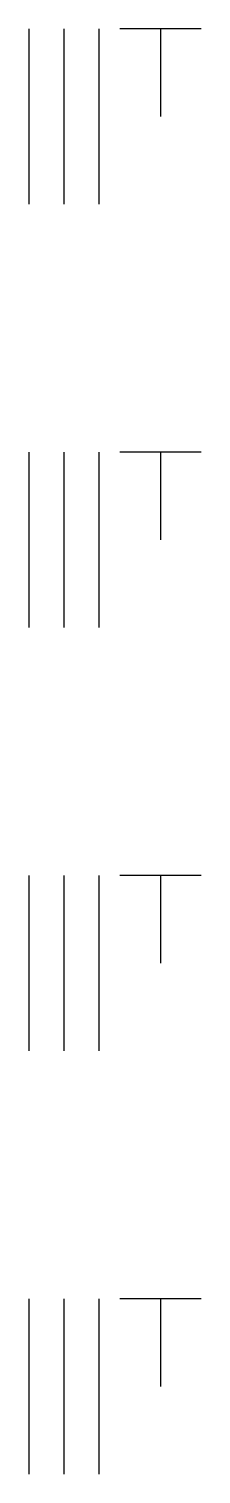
# Model space of a CAD drawing. Header units: metres. Extents: x -45235.6 to -45148.1, y 56414.3 to 56443.9.
# Drawn here: x -45148.416 to -45148.093, y 56441.189 to 56443.889 of the extents above.
import ezdxf

# ---------------------------------------------------------------- set-up
doc = ezdxf.new("R2010")
doc.units = ezdxf.units.M
doc.layers.add('UNIFILAR - DESENHO', color=2, linetype='Continuous')

msp = doc.modelspace()

# ---------------------------------------------------------------- linework, layer by layer
at = {"layer": 'UNIFILAR - DESENHO'}
for p, q in [((-45148.4155, 56443.8885), (-45148.4155, 56443.561)), ((-45148.3501, 56443.8885), (-45148.3501, 56443.561)), ((-45148.2847, 56443.8885), (-45148.2847, 56443.561)), ((-45148.093, 56443.8885), (-45148.2453, 56443.8885)), ((-45148.1692, 56443.8885), (-45148.1692, 56443.7248)), ((-45148.4155, 56443.0978), (-45148.4155, 56442.7703)), ((-45148.3501, 56443.0978), (-45148.3501, 56442.7703)), ((-45148.2847, 56443.0978), (-45148.2847, 56442.7703)), ((-45148.093, 56443.0978), (-45148.2453, 56443.0978)), ((-45148.1692, 56443.0978), (-45148.1692, 56442.934)), ((-45148.4155, 56442.3071), (-45148.4155, 56441.9796)), ((-45148.3501, 56442.3071), (-45148.3501, 56441.9796)), ((-45148.2847, 56442.3071), (-45148.2847, 56441.9796)), ((-45148.093, 56442.3071), (-45148.2453, 56442.3071)), ((-45148.1692, 56442.3071), (-45148.1692, 56442.1433)), ((-45148.4155, 56441.5164), (-45148.4155, 56441.1889)), ((-45148.3501, 56441.5164), (-45148.3501, 56441.1889)), ((-45148.2847, 56441.5164), (-45148.2847, 56441.1889)), ((-45148.093, 56441.5164), (-45148.2453, 56441.5164)), ((-45148.1692, 56441.5164), (-45148.1692, 56441.3526))]:
    msp.add_line(p, q, dxfattribs=at)

doc.saveas('drawing.dxf')
